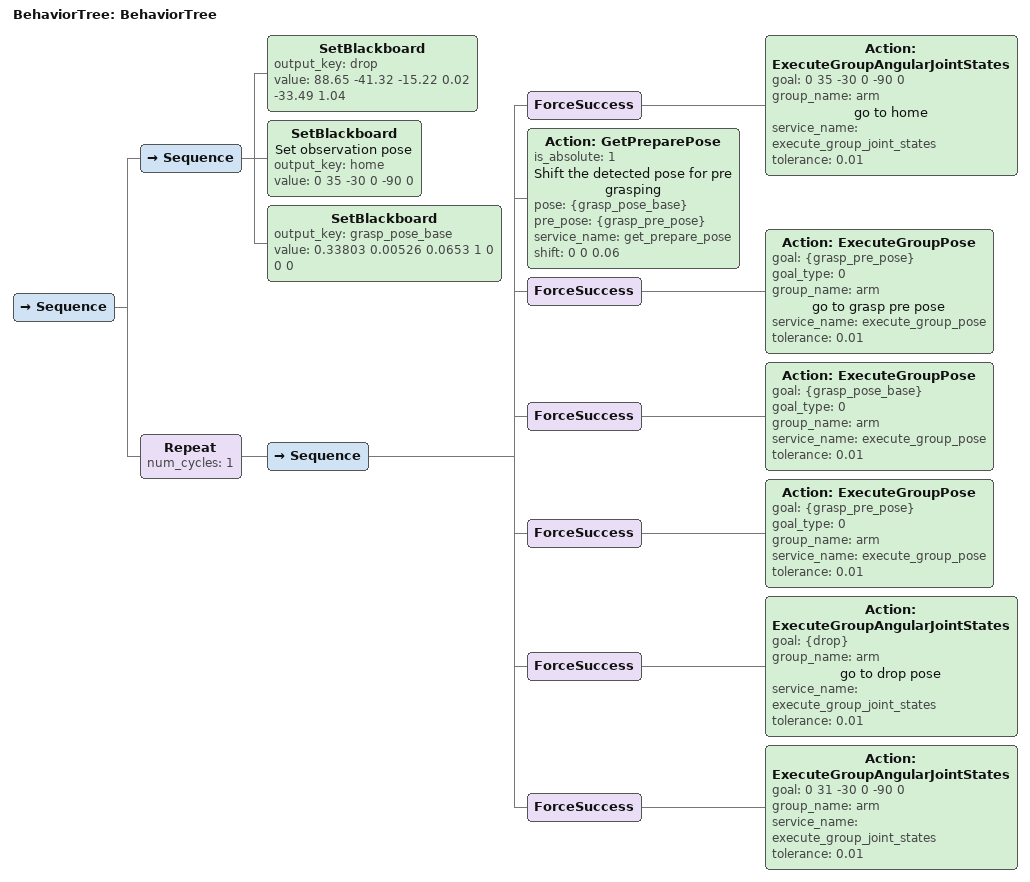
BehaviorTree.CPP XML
<?xml version="1.0"?>
<root main_tree_to_execute="BehaviorTree">
    <BehaviorTree ID="BehaviorTree">
        <Sequence>
            <Sequence>
                <SetBlackboard output_key="drop" value="88.65 -41.32 -15.22 0.02 -33.49 1.04"/>
                <SetBlackboard name="Set observation pose" output_key="home" value="0 35 -30 0 -90 0"/>
                <SetBlackboard output_key="grasp_pose_base" value="0.33803 0.00526 0.0653 1 0 0 0"/>
            </Sequence>
            <Repeat num_cycles="1">
                <Sequence>
                    <ForceSuccess>
                        <Action ID="ExecuteGroupAngularJointStates" goal="0 35 -30 0 -90 0" group_name="arm" name="go to home" service_name="execute_group_joint_states" tolerance="0.01"/>
                    </ForceSuccess>
                    <Action ID="GetPreparePose" is_absolute="1" name="Shift the detected pose for pre grasping" pose="{grasp_pose_base}" pre_pose="{grasp_pre_pose}" service_name="get_prepare_pose" shift="0 0 0.06"/>
                    <ForceSuccess>
                        <Action ID="ExecuteGroupPose" goal="{grasp_pre_pose}" goal_type="0" group_name="arm" name="go to grasp pre pose" service_name="execute_group_pose" tolerance="0.01"/>
                    </ForceSuccess>
                    <ForceSuccess>
                        <Action ID="ExecuteGroupPose" goal="{grasp_pose_base}" goal_type="0" group_name="arm" service_name="execute_group_pose" tolerance="0.01"/>
                    </ForceSuccess>
                    <ForceSuccess>
                        <Action ID="ExecuteGroupPose" goal="{grasp_pre_pose}" goal_type="0" group_name="arm" service_name="execute_group_pose" tolerance="0.01"/>
                    </ForceSuccess>
                    <ForceSuccess>
                        <Action ID="ExecuteGroupAngularJointStates" goal="{drop}" group_name="arm" name="go to drop pose" service_name="execute_group_joint_states" tolerance="0.01"/>
                    </ForceSuccess>
                    <ForceSuccess>
                        <Action ID="ExecuteGroupAngularJointStates" goal="0 31 -30 0 -90 0" group_name="arm" service_name="execute_group_joint_states" tolerance="0.01"/>
                    </ForceSuccess>
                </Sequence>
            </Repeat>
        </Sequence>
    </BehaviorTree>
</root>
